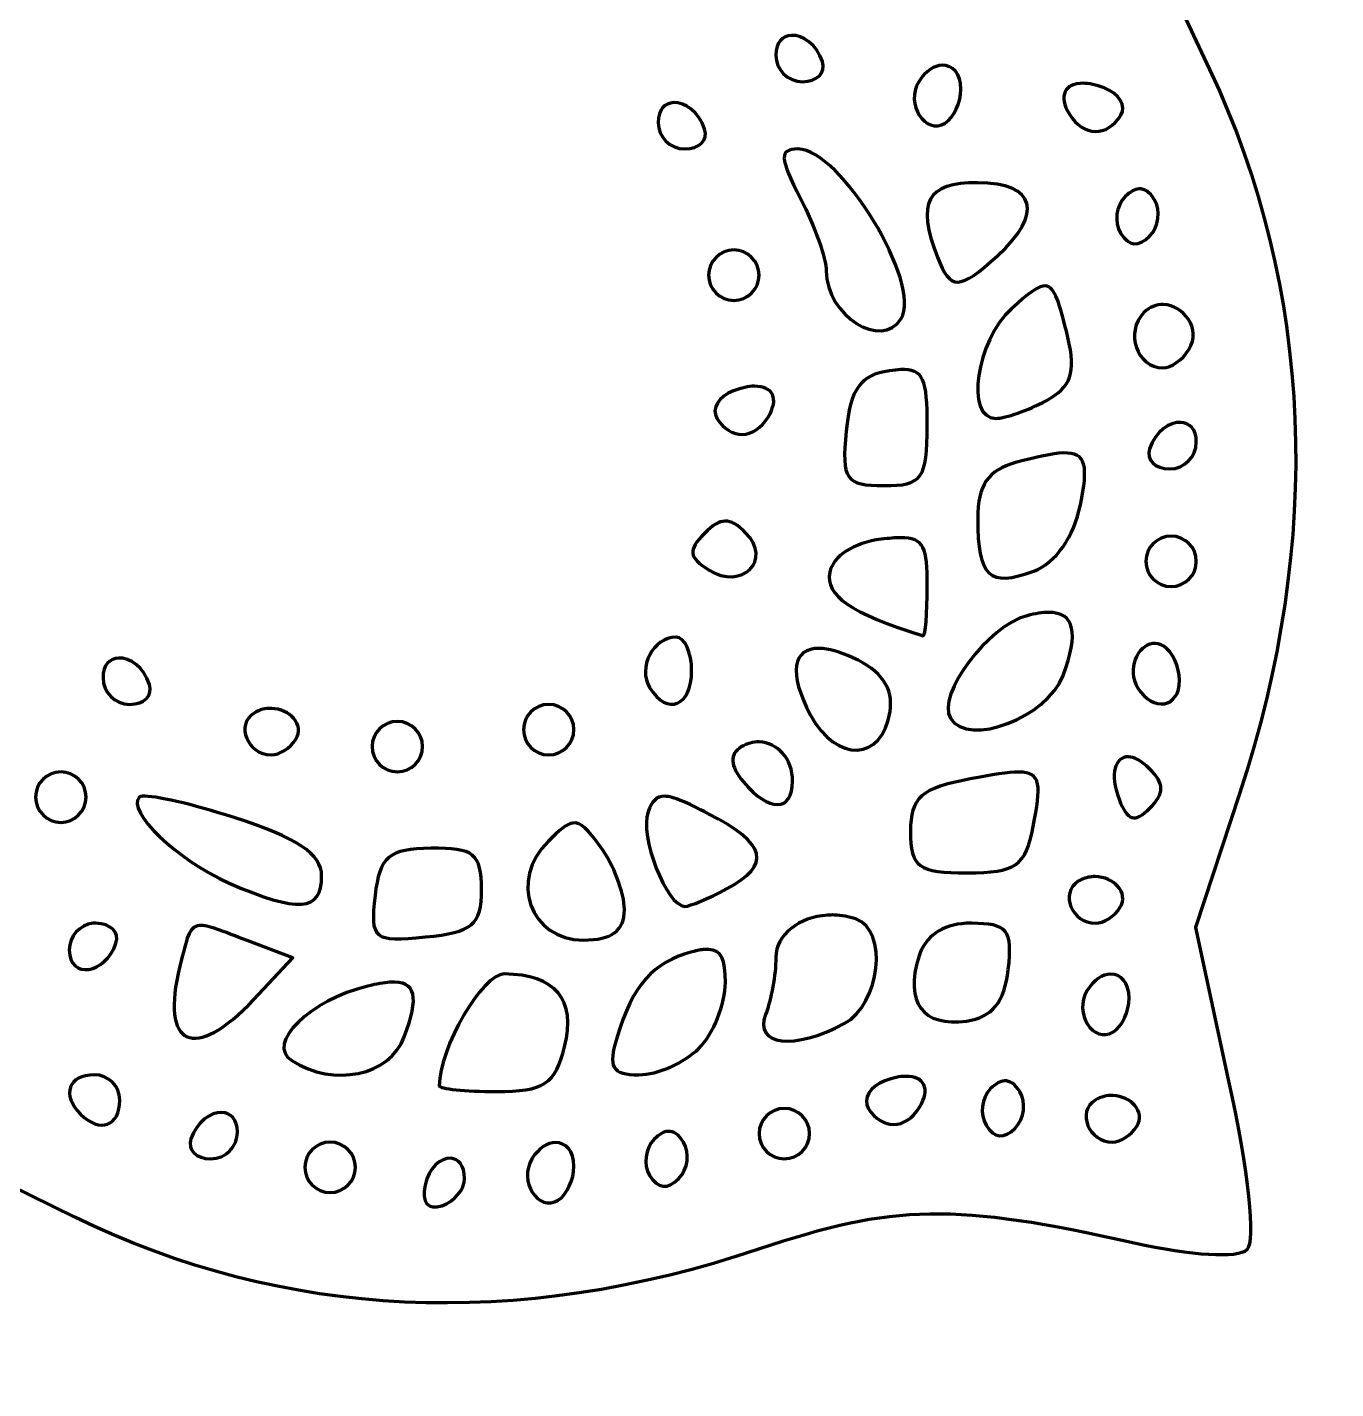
# Model space of a CAD drawing. Header units: centimetres. Extents: x -25.2 to 25.1, y -12.7 to 12.5.
# Drawn here: x 18.87 to 25.13, y -12.68 to -6.17 of the extents above; entities that cross this region are included whole.
import ezdxf

# ---------------------------------------------------------------- set-up
doc = ezdxf.new("R2010")
doc.units = ezdxf.units.CM
doc.header["$MEASUREMENT"] = 0
doc.layers.add('Layer 1', color=7, linetype='Continuous')

msp = doc.modelspace()

# ---------------------------------------------------------------- linework, layer by layer
at = {"layer": 'Layer 1', "color": 72, "lineweight": 90}
for points, knots in [([(15.97372, 12.15449), (15.01323, 12.15637), (13.79512, 11.83764), (13.165, 11.42027), (13.165, 11.42027), (13.165, 11.42027), (12.79541, 11.17553), (12.79541, 11.17553), (12.79541, 11.17553), (12.79541, 11.17553), (12.5548, 11.3781), (12.5548, 11.3781), (12.5548, 11.3781), (12.0029, 11.8425), (10.53138, 12.19604), (9.44182, 12.12637), (9.44182, 12.12637), (8.75205, 12.08227), (7.72787, 11.78745), (7.25901, 11.49798), (7.25901, 11.49798), (7.25901, 11.49798), (6.99525, 11.3351), (6.99525, 11.3351), (6.99525, 11.3351), (6.99525, 11.3351), (6.53471, 11.55256), (6.53471, 11.55256), (6.53471, 11.55256), (5.49151, 12.04654), (4.5113, 12.09186), (3.27785, 11.70221), (3.27785, 11.70221), (2.58334, 11.48282), (2.32917, 11.48005), (1.4299, 11.68237), (1.4299, 11.68237), (1.17685, 11.7393), (0.94386, 11.76022), (0.91231, 11.72867), (0.91231, 11.72867), (0.88077, 11.69713), (0.91677, 11.40903), (0.99169, 11.08871), (0.99169, 11.08871), (1.16692, 10.33949), (1.16186, 10.03309), (0.96606, 9.464), (0.96606, 9.464), (0.54953, 8.25332), (0.63291, 6.8823), (1.18021, 5.95579), (1.18021, 5.95579), (1.31665, 5.72481), (1.31479, 5.70869), (1.10414, 5.29268), (1.10414, 5.29268), (0.59396, 4.28511), (0.44234, 3.45432), (0.56009, 2.31942), (0.56009, 2.31942), (0.64808, 1.47137), (0.86025, 0.7816), (1.20501, 0.22425), (1.20501, 0.22425), (1.20501, 0.22425), (1.44231, -0.1594), (1.44231, -0.1594), (1.44231, -0.1594), (1.44231, -0.1594), (1.20584, -0.53147), (1.20584, -0.53147), (1.20584, -0.53147), (0.68324, -1.35552), (0.41308, -2.73081), (0.55844, -3.82305), (0.55844, -3.82305), (0.65767, -4.56877), (0.7609, -4.90956), (1.08265, -5.5445), (1.08265, -5.5445), (1.08265, -5.5445), (1.29928, -5.97114), (1.29928, -5.97114), (1.29928, -5.97114), (1.29928, -5.97114), (1.09836, -6.42424), (1.09836, -6.42424), (1.09836, -6.42424), (0.78966, -7.11935), (0.70163, -7.54019), (0.70893, -8.28542), (0.70893, -8.28542), (0.71381, -8.78426), (0.77115, -9.14122), (0.9206, -9.6042), (0.9206, -9.6042), (1.16006, -10.34605), (1.17318, -10.67596), (0.99336, -11.39179), (0.99336, -11.39179), (0.81706, -12.09368), (0.86728, -12.13846), (1.62753, -11.96064), (1.62753, -11.96064), (2.39756, -11.78054), (2.57565, -11.78852), (3.33823, -12.04002), (3.33823, -12.04002), (3.83925, -12.20525), (4.14299, -12.25307), (4.70662, -12.25417), (4.70662, -12.25417), (5.49235, -12.2557), (5.89935, -12.16717), (6.5678, -11.85068), (6.5678, -11.85068), (6.98206, -11.65453), (7.00885, -11.65172), (7.20776, -11.78205), (7.20776, -11.78205), (7.51543, -11.98364), (8.40173, -12.30212), (8.87712, -12.3815), (8.87712, -12.3815), (9.4754, -12.48139), (9.88142, -12.48129), (10.59608, -12.38233), (10.59608, -12.38233), (11.30936, -12.28356), (12.32215, -11.91974), (12.59368, -11.66465), (12.59368, -11.66465), (12.59368, -11.66465), (12.77558, -11.4935), (12.77558, -11.4935), (12.77558, -11.4935), (12.77558, -11.4935), (13.17824, -11.74155), (13.17824, -11.74155), (13.17824, -11.74155), (14.60991, -12.62246), (16.64542, -12.68387), (18.21111, -11.89369), (18.21111, -11.89369), (18.21111, -11.89369), (18.67909, -11.65805), (18.67909, -11.65805), (18.67909, -11.65805), (18.67909, -11.65805), (19.09829, -11.8631), (19.09829, -11.8631), (19.09829, -11.8631), (20.09898, -12.35269), (21.21311, -12.4052), (22.3692, -12.01689), (22.3692, -12.01689), (23.01494, -11.79999), (23.30757, -11.79522), (24.16589, -11.98712), (24.16589, -11.98712), (24.44205, -12.04887), (24.6622, -12.06214), (24.70498, -12.01937), (24.70498, -12.01937), (24.74777, -11.97659), (24.7123, -11.64672), (24.61816, -11.21239), (24.61816, -11.21239), (24.61816, -11.21239), (24.45941, -10.47817), (24.45941, -10.47817), (24.45941, -10.47817), (24.45941, -10.47817), (24.6686, -9.844), (24.6686, -9.844), (24.6686, -9.844), (25.07204, -8.6224), (25.02344, -7.43118), (24.52721, -6.37548), (24.52721, -6.37548), (24.52721, -6.37548), (24.36267, -6.02491), (24.36267, -6.02491), (24.36267, -6.02491), (24.36267, -6.02491), (24.61072, -5.48499), (24.61072, -5.48499), (24.61072, -5.48499), (25.02972, -4.57489), (25.13069, -4.0335), (25.08614, -2.93589), (25.08614, -2.93589), (25.0423, -1.85596), (24.86681, -1.19749), (24.44701, -0.53728), (24.44701, -0.53728), (24.44701, -0.53728), (24.2031, -0.15363), (24.2031, -0.15363), (24.2031, -0.15363), (24.2031, -0.15363), (24.40898, 0.15808), (24.40898, 0.15808), (24.40898, 0.15808), (24.87416, 0.86101), (25.10765, 1.78627), (25.10765, 2.92959), (25.10765, 2.92959), (25.10765, 3.7713), (24.971, 4.38807), (24.6099, 5.17359), (24.6099, 5.17359), (24.6099, 5.17359), (24.3602, 5.71599), (24.3602, 5.71599), (24.3602, 5.71599), (24.3602, 5.71599), (24.57021, 6.18397), (24.57021, 6.18397), (24.57021, 6.18397), (24.68578, 6.4415), (24.82239, 6.84785), (24.87365, 7.08686), (24.87365, 7.08686), (24.99887, 7.67074), (24.92401, 8.78798), (24.72234, 9.33913), (24.72234, 9.33913), (24.46235, 10.04965), (24.45378, 10.18103), (24.61981, 10.9258), (24.61981, 10.9258), (24.71278, 11.34282), (24.74753, 11.66285), (24.70497, 11.70549), (24.70497, 11.70549), (24.66232, 11.74823), (24.4419, 11.73545), (24.16588, 11.67407), (24.16588, 11.67407), (23.31295, 11.4844), (23.0717, 11.48732), (22.40309, 11.69805), (22.40309, 11.69805), (21.1744, 12.08529), (20.09649, 12.03725), (19.10407, 11.5517), (19.10407, 11.5517), (19.10407, 11.5517), (18.68984, 11.34916), (18.68984, 11.34916), (18.68984, 11.34916), (18.68984, 11.34916), (18.0937, 11.63276), (18.0937, 11.63276), (18.0937, 11.63276), (17.43541, 11.94538), (16.59145, 12.15327), (15.97373, 12.15449), (15.97373, 12.15449), (15.97373, 12.15449), (15.97372, 12.15449), (15.97372, 12.15449)], [0, 0, 0, 0, 0.0149254, 0.0149254, 0.0149254, 0.0149254, 0.0298507, 0.0298507, 0.0298507, 0.0298507, 0.0447761, 0.0447761, 0.0447761, 0.0447761, 0.0597015, 0.0597015, 0.0597015, 0.0597015, 0.0746269, 0.0746269, 0.0746269, 0.0746269, 0.0895522, 0.0895522, 0.0895522, 0.0895522, 0.1044776, 0.1044776, 0.1044776, 0.1044776, 0.119403, 0.119403, 0.119403, 0.119403, 0.1343284, 0.1343284, 0.1343284, 0.1343284, 0.1492537, 0.1492537, 0.1492537, 0.1492537, 0.1641791, 0.1641791, 0.1641791, 0.1641791, 0.1791045, 0.1791045, 0.1791045, 0.1791045, 0.1940299, 0.1940299, 0.1940299, 0.1940299, 0.2089552, 0.2089552, 0.2089552, 0.2089552, 0.2238806, 0.2238806, 0.2238806, 0.2238806, 0.238806, 0.238806, 0.238806, 0.238806, 0.2537313, 0.2537313, 0.2537313, 0.2537313, 0.2686567, 0.2686567, 0.2686567, 0.2686567, 0.2835821, 0.2835821, 0.2835821, 0.2835821, 0.2985075, 0.2985075, 0.2985075, 0.2985075, 0.3134328, 0.3134328, 0.3134328, 0.3134328, 0.3283582, 0.3283582, 0.3283582, 0.3283582, 0.3432836, 0.3432836, 0.3432836, 0.3432836, 0.358209, 0.358209, 0.358209, 0.358209, 0.3731343, 0.3731343, 0.3731343, 0.3731343, 0.3880597, 0.3880597, 0.3880597, 0.3880597, 0.4029851, 0.4029851, 0.4029851, 0.4029851, 0.4179104, 0.4179104, 0.4179104, 0.4179104, 0.4328358, 0.4328358, 0.4328358, 0.4328358, 0.4477612, 0.4477612, 0.4477612, 0.4477612, 0.4626866, 0.4626866, 0.4626866, 0.4626866, 0.4776119, 0.4776119, 0.4776119, 0.4776119, 0.4925373, 0.4925373, 0.4925373, 0.4925373, 0.5074627, 0.5074627, 0.5074627, 0.5074627, 0.5223881, 0.5223881, 0.5223881, 0.5223881, 0.5373134, 0.5373134, 0.5373134, 0.5373134, 0.5522388, 0.5522388, 0.5522388, 0.5522388, 0.5671642, 0.5671642, 0.5671642, 0.5671642, 0.5820896, 0.5820896, 0.5820896, 0.5820896, 0.5970149, 0.5970149, 0.5970149, 0.5970149, 0.6119403, 0.6119403, 0.6119403, 0.6119403, 0.6268657, 0.6268657, 0.6268657, 0.6268657, 0.641791, 0.641791, 0.641791, 0.641791, 0.6567164, 0.6567164, 0.6567164, 0.6567164, 0.6716418, 0.6716418, 0.6716418, 0.6716418, 0.6865672, 0.6865672, 0.6865672, 0.6865672, 0.7014925, 0.7014925, 0.7014925, 0.7014925, 0.7164179, 0.7164179, 0.7164179, 0.7164179, 0.7313433, 0.7313433, 0.7313433, 0.7313433, 0.7462687, 0.7462687, 0.7462687, 0.7462687, 0.761194, 0.761194, 0.761194, 0.761194, 0.7761194, 0.7761194, 0.7761194, 0.7761194, 0.7910448, 0.7910448, 0.7910448, 0.7910448, 0.8059701, 0.8059701, 0.8059701, 0.8059701, 0.8208955, 0.8208955, 0.8208955, 0.8208955, 0.8358209, 0.8358209, 0.8358209, 0.8358209, 0.8507463, 0.8507463, 0.8507463, 0.8507463, 0.8656716, 0.8656716, 0.8656716, 0.8656716, 0.880597, 0.880597, 0.880597, 0.880597, 0.8955224, 0.8955224, 0.8955224, 0.8955224, 0.9104478, 0.9104478, 0.9104478, 0.9104478, 0.9253731, 0.9253731, 0.9253731, 0.9253731, 0.9402985, 0.9402985, 0.9402985, 0.9402985, 0.9552239, 0.9552239, 0.9552239, 0.9552239, 0.9701493, 0.9701493, 0.9701493, 0.9701493, 1, 1, 1, 1]), ([(22.5263, -6.21256), (22.57962, -6.21018), (22.64715, -6.2543), (22.67513, -6.33824), (22.67513, -6.33824), (22.69265, -6.3908), (22.6493, -6.43415), (22.57922, -6.43415), (22.57922, -6.43415), (22.50913, -6.43415), (22.45189, -6.3769), (22.45189, -6.30682), (22.45189, -6.30682), (22.45189, -6.24464), (22.48483, -6.21441), (22.5263, -6.21256)], [0, 0, 0, 0, 0.2, 0.2, 0.2, 0.2, 0.4, 0.4, 0.4, 0.4, 0.6, 0.6, 0.6, 0.6, 1, 1, 1, 1]), ([(23.24811, -6.3556), (23.2965, -6.3548), (23.33741, -6.39501), (23.33741, -6.4697), (23.33741, -6.4697), (23.33741, -6.53348), (23.30337, -6.60629), (23.26217, -6.63176), (23.26217, -6.63176), (23.16649, -6.69089), (23.07005, -6.54034), (23.13567, -6.43415), (23.13567, -6.43415), (23.16805, -6.38176), (23.21048, -6.35623), (23.24812, -6.3556), (23.24812, -6.3556), (23.24812, -6.3556), (23.24811, -6.3556), (23.24811, -6.3556)], [0, 0, 0, 0, 0.1666667, 0.1666667, 0.1666667, 0.1666667, 0.3333333, 0.3333333, 0.3333333, 0.3333333, 0.5, 0.5, 0.5, 0.5, 0.6666667, 0.6666667, 0.6666667, 0.6666667, 1, 1, 1, 1]), ([(23.92115, -6.44159), (23.94971, -6.44192), (23.98433, -6.44913), (24.02285, -6.46391), (24.02285, -6.46391), (24.09396, -6.4912), (24.12977, -6.54997), (24.10223, -6.59455), (24.10223, -6.59455), (24.037, -6.7001), (23.92349, -6.69771), (23.85666, -6.58959), (23.85666, -6.58959), (23.80111, -6.4997), (23.83547, -6.44059), (23.92115, -6.44159)], [0, 0, 0, 0, 0.2, 0.2, 0.2, 0.2, 0.4, 0.4, 0.4, 0.4, 0.6, 0.6, 0.6, 0.6, 1, 1, 1, 1]), ([(21.96323, -6.53419), (22.01655, -6.53181), (22.08325, -6.57676), (22.11123, -6.66069), (22.11123, -6.66069), (22.12875, -6.71325), (22.08623, -6.75577), (22.01615, -6.75577), (22.01615, -6.75577), (21.94607, -6.75577), (21.88882, -6.69852), (21.88882, -6.62844), (21.88882, -6.62844), (21.88882, -6.56626), (21.92176, -6.53603), (21.96323, -6.53418), (21.96323, -6.53418), (21.96323, -6.53418), (21.96323, -6.53419), (21.96323, -6.53419)], [0, 0, 0, 0, 0.1666667, 0.1666667, 0.1666667, 0.1666667, 0.3333333, 0.3333333, 0.3333333, 0.3333333, 0.5, 0.5, 0.5, 0.5, 0.6666667, 0.6666667, 0.6666667, 0.6666667, 1, 1, 1, 1]), ([(22.55772, -6.75578), (22.76095, -6.75578), (23.1537, -7.40126), (23.05133, -7.56689), (23.05133, -7.56689), (22.9572, -7.7192), (22.69332, -7.55152), (22.69332, -7.33951), (22.69332, -7.33951), (22.69332, -7.27977), (22.63766, -7.12366), (22.57012, -6.99307), (22.57012, -6.99307), (22.46927, -6.79804), (22.46711, -6.75577), (22.55772, -6.75577), (22.55772, -6.75577), (22.55772, -6.75577), (22.55772, -6.75578), (22.55772, -6.75578)], [0, 0, 0, 0, 0.1666667, 0.1666667, 0.1666667, 0.1666667, 0.3333333, 0.3333333, 0.3333333, 0.3333333, 0.5, 0.5, 0.5, 0.5, 0.6666667, 0.6666667, 0.6666667, 0.6666667, 1, 1, 1, 1]), ([(23.41761, -6.91701), (23.69506, -6.91701), (23.7349, -7.06491), (23.51187, -7.26676), (23.51187, -7.26676), (23.32904, -7.43221), (23.28652, -7.43298), (23.22496, -7.27255), (23.22496, -7.27255), (23.12374, -7.00875), (23.1735, -6.91702), (23.41761, -6.91702), (23.41761, -6.91702), (23.41761, -6.91702), (23.41761, -6.91701), (23.41761, -6.91701)], [0, 0, 0, 0, 0.2, 0.2, 0.2, 0.2, 0.4, 0.4, 0.4, 0.4, 0.6, 0.6, 0.6, 0.6, 1, 1, 1, 1]), ([(24.18986, -6.94678), (24.21642, -6.94531), (24.24072, -6.96178), (24.26262, -6.99722), (24.26262, -6.99722), (24.29474, -7.04919), (24.28456, -7.12824), (24.2403, -7.17251), (24.2403, -7.17251), (24.18665, -7.22616), (24.14033, -7.22146), (24.10139, -7.15845), (24.10139, -7.15845), (24.06927, -7.10648), (24.07945, -7.02743), (24.12371, -6.98316), (24.12371, -6.98316), (24.14718, -6.95969), (24.1692, -6.94792), (24.18986, -6.94678)], [0, 0, 0, 0, 0.1666667, 0.1666667, 0.1666667, 0.1666667, 0.3333333, 0.3333333, 0.3333333, 0.3333333, 0.5, 0.5, 0.5, 0.5, 0.6666667, 0.6666667, 0.6666667, 0.6666667, 1, 1, 1, 1]), ([(22.25096, -7.23865), (22.31734, -7.23865), (22.37168, -7.29297), (22.37168, -7.35937), (22.37168, -7.35937), (22.37168, -7.42576), (22.31735, -7.48009), (22.25096, -7.48009), (22.25096, -7.48009), (22.18457, -7.48009), (22.13024, -7.42577), (22.13024, -7.35937), (22.13024, -7.35937), (22.13024, -7.29298), (22.18456, -7.23865), (22.25096, -7.23865)], [0, 0, 0, 0, 0.2, 0.2, 0.2, 0.2, 0.4, 0.4, 0.4, 0.4, 0.6, 0.6, 0.6, 0.6, 1, 1, 1, 1]), ([(23.74255, -7.41062), (23.78714, -7.41501), (23.80908, -7.49045), (23.84921, -7.65784), (23.84921, -7.65784), (23.88933, -7.82521), (23.86505, -7.8954), (23.74503, -7.95963), (23.74503, -7.95963), (23.65901, -8.00566), (23.55077, -8.04397), (23.5036, -8.04397), (23.5036, -8.04397), (23.35634, -8.04397), (23.40941, -7.67309), (23.57884, -7.51976), (23.57884, -7.51976), (23.65958, -7.44669), (23.70787, -7.4072), (23.74255, -7.41062)], [0, 0, 0, 0, 0.1666667, 0.1666667, 0.1666667, 0.1666667, 0.3333333, 0.3333333, 0.3333333, 0.3333333, 0.5, 0.5, 0.5, 0.5, 0.6666667, 0.6666667, 0.6666667, 0.6666667, 1, 1, 1, 1]), ([(24.30562, -7.49992), (24.40103, -7.50265), (24.49019, -7.61425), (24.42799, -7.71489), (24.42799, -7.71489), (24.39825, -7.76301), (24.34217, -7.80253), (24.30314, -7.80253), (24.30314, -7.80253), (24.17883, -7.80253), (24.12015, -7.63081), (24.21302, -7.53795), (24.21302, -7.53795), (24.24077, -7.5102), (24.27382, -7.49901), (24.30562, -7.49992)], [0, 0, 0, 0, 0.2, 0.2, 0.2, 0.2, 0.4, 0.4, 0.4, 0.4, 0.6, 0.6, 0.6, 0.6, 1, 1, 1, 1]), ([(23.04802, -7.81081), (23.15865, -7.80532), (23.17618, -7.85748), (23.17618, -8.07787), (23.17618, -8.07787), (23.17618, -8.33253), (23.15235, -8.3656), (22.96947, -8.3656), (22.96947, -8.3656), (22.7852, -8.3656), (22.76587, -8.33794), (22.7884, -8.10432), (22.7884, -8.10432), (22.80772, -7.90386), (22.85633, -7.8363), (22.99511, -7.81659), (22.99511, -7.81659), (23.01496, -7.81377), (23.03222, -7.81159), (23.04803, -7.8108), (23.04803, -7.8108), (23.04803, -7.8108), (23.04802, -7.81081), (23.04802, -7.81081)], [0, 0, 0, 0, 0.1428571, 0.1428571, 0.1428571, 0.1428571, 0.2857143, 0.2857143, 0.2857143, 0.2857143, 0.4285714, 0.4285714, 0.4285714, 0.4285714, 0.5714286, 0.5714286, 0.5714286, 0.5714286, 0.7142857, 0.7142857, 0.7142857, 0.7142857, 1, 1, 1, 1]), ([(22.35018, -7.89018), (22.43586, -7.88918), (22.47022, -7.9483), (22.41467, -8.03818), (22.41467, -8.03818), (22.34785, -8.14631), (22.23516, -8.14869), (22.16993, -8.04314), (22.16993, -8.04314), (22.14238, -7.99857), (22.1782, -7.93979), (22.24931, -7.9125), (22.24931, -7.9125), (22.28783, -7.89772), (22.32162, -7.89051), (22.35018, -7.89018)], [0, 0, 0, 0, 0.2, 0.2, 0.2, 0.2, 0.4, 0.4, 0.4, 0.4, 0.6, 0.6, 0.6, 0.6, 1, 1, 1, 1]), ([(24.38913, -8.06299), (24.4306, -8.06484), (24.46354, -8.09507), (24.46354, -8.15725), (24.46354, -8.15725), (24.46354, -8.22733), (24.4063, -8.28541), (24.33621, -8.28541), (24.33621, -8.28541), (24.26613, -8.28541), (24.22278, -8.24206), (24.2403, -8.1895), (24.2403, -8.1895), (24.26828, -8.10556), (24.33581, -8.06062), (24.38913, -8.063), (24.38913, -8.063), (24.38913, -8.063), (24.38913, -8.06299), (24.38913, -8.06299)], [0, 0, 0, 0, 0.1666667, 0.1666667, 0.1666667, 0.1666667, 0.3333333, 0.3333333, 0.3333333, 0.3333333, 0.5, 0.5, 0.5, 0.5, 0.6666667, 0.6666667, 0.6666667, 0.6666667, 1, 1, 1, 1]), ([(23.82689, -8.20933), (23.94066, -8.20566), (23.9462, -8.27427), (23.90875, -8.45738), (23.90875, -8.45738), (23.87713, -8.61205), (23.79049, -8.73522), (23.68551, -8.77405), (23.68551, -8.77405), (23.47243, -8.85287), (23.41762, -8.80146), (23.41762, -8.5227), (23.41762, -8.5227), (23.41762, -8.364), (23.46725, -8.29086), (23.59869, -8.25564), (23.59869, -8.25564), (23.70124, -8.22816), (23.77518, -8.21101), (23.82689, -8.20934), (23.82689, -8.20934), (23.82689, -8.20934), (23.82689, -8.20933), (23.82689, -8.20933)], [0, 0, 0, 0, 0.1428571, 0.1428571, 0.1428571, 0.1428571, 0.2857143, 0.2857143, 0.2857143, 0.2857143, 0.4285714, 0.4285714, 0.4285714, 0.4285714, 0.5714286, 0.5714286, 0.5714286, 0.5714286, 0.7142857, 0.7142857, 0.7142857, 0.7142857, 1, 1, 1, 1]), ([(22.20962, -8.5351), (22.23964, -8.53459), (22.26962, -8.55294), (22.30719, -8.5905), (22.30719, -8.5905), (22.43774, -8.72106), (22.29163, -8.86801), (22.13025, -8.76827), (22.13025, -8.76827), (22.03518, -8.70952), (22.03083, -8.67339), (22.11041, -8.59381), (22.11041, -8.59381), (22.14927, -8.55495), (22.17961, -8.53562), (22.20963, -8.53511), (22.20963, -8.53511), (22.20963, -8.53511), (22.20962, -8.5351), (22.20962, -8.5351)], [0, 0, 0, 0, 0.1666667, 0.1666667, 0.1666667, 0.1666667, 0.3333333, 0.3333333, 0.3333333, 0.3333333, 0.5, 0.5, 0.5, 0.5, 0.6666667, 0.6666667, 0.6666667, 0.6666667, 1, 1, 1, 1]), ([(23.04968, -8.61448), (23.16151, -8.61414), (23.17618, -8.66266), (23.17618, -8.84268), (23.17618, -8.84268), (23.17618, -8.97841), (23.1674, -9.08678), (23.15634, -9.08329), (23.15634, -9.08329), (22.80623, -8.97273), (22.68844, -8.89288), (22.70986, -8.77985), (22.70986, -8.77985), (22.72435, -8.70336), (22.82824, -8.63661), (22.95543, -8.62193), (22.95543, -8.62193), (22.99257, -8.61764), (23.02388, -8.61457), (23.04969, -8.61449), (23.04969, -8.61449), (23.04969, -8.61449), (23.04968, -8.61448), (23.04968, -8.61448)], [0, 0, 0, 0, 0.1428571, 0.1428571, 0.1428571, 0.1428571, 0.2857143, 0.2857143, 0.2857143, 0.2857143, 0.4285714, 0.4285714, 0.4285714, 0.4285714, 0.5714286, 0.5714286, 0.5714286, 0.5714286, 0.7142857, 0.7142857, 0.7142857, 0.7142857, 1, 1, 1, 1]), ([(24.34283, -8.60703), (24.40923, -8.60703), (24.46355, -8.66135), (24.46355, -8.72775), (24.46355, -8.72775), (24.46355, -8.79414), (24.40924, -8.84847), (24.34283, -8.84847), (24.34283, -8.84847), (24.27644, -8.84847), (24.22211, -8.79415), (24.22211, -8.72775), (24.22211, -8.72775), (24.22211, -8.66135), (24.27643, -8.60703), (24.34283, -8.60703)], [0, 0, 0, 0, 0.2, 0.2, 0.2, 0.2, 0.4, 0.4, 0.4, 0.4, 0.6, 0.6, 0.6, 0.6, 1, 1, 1, 1]), ([(23.75661, -8.97166), (23.88134, -8.97192), (23.9031, -9.07081), (23.82606, -9.27345), (23.82606, -9.27345), (23.7494, -9.47508), (23.37422, -9.6175), (23.2878, -9.47768), (23.2878, -9.47768), (23.21918, -9.36666), (23.46601, -9.03656), (23.65408, -8.98737), (23.65408, -8.98737), (23.69381, -8.97698), (23.72782, -8.9716), (23.75661, -8.97166)], [0, 0, 0, 0, 0.2, 0.2, 0.2, 0.2, 0.4, 0.4, 0.4, 0.4, 0.6, 0.6, 0.6, 0.6, 1, 1, 1, 1]), ([(21.97398, -9.0899), (22.01562, -9.0899), (22.04922, -9.16261), (22.04922, -9.25113), (22.04922, -9.25113), (22.04922, -9.42086), (21.9324, -9.46742), (21.8483, -9.33133), (21.8483, -9.33133), (21.78961, -9.23638), (21.86594, -9.0899), (21.97398, -9.0899)], [0, 0, 0, 0, 0.25, 0.25, 0.25, 0.25, 0.5, 0.5, 0.5, 0.5, 1, 1, 1, 1]), ([(22.66024, -9.14364), (22.70257, -9.14453), (22.75626, -9.15896), (22.82064, -9.18829), (22.82064, -9.18829), (22.95747, -9.25064), (23.01453, -9.33322), (22.99841, -9.44543), (22.99841, -9.44543), (22.96427, -9.683), (22.74145, -9.69333), (22.61807, -9.46279), (22.61807, -9.46279), (22.50947, -9.25986), (22.53326, -9.14098), (22.66024, -9.14364)], [0, 0, 0, 0, 0.2, 0.2, 0.2, 0.2, 0.4, 0.4, 0.4, 0.4, 0.6, 0.6, 0.6, 0.6, 1, 1, 1, 1]), ([(24.25518, -9.12049), (24.27209, -9.1185), (24.29016, -9.12263), (24.3081, -9.13372), (24.3081, -9.13372), (24.3493, -9.15919), (24.38334, -9.232), (24.38334, -9.29578), (24.38334, -9.29578), (24.38334, -9.42857), (24.25642, -9.45107), (24.18242, -9.33133), (24.18242, -9.33133), (24.1291, -9.24505), (24.18192, -9.12911), (24.25518, -9.12049)], [0, 0, 0, 0, 0.2, 0.2, 0.2, 0.2, 0.4, 0.4, 0.4, 0.4, 0.6, 0.6, 0.6, 0.6, 1, 1, 1, 1]), ([(19.30747, -9.18994), (19.36079, -9.18756), (19.42749, -9.23251), (19.45547, -9.31644), (19.45547, -9.31644), (19.47299, -9.369), (19.43047, -9.41152), (19.36039, -9.41152), (19.36039, -9.41152), (19.29031, -9.41152), (19.23306, -9.35427), (19.23306, -9.28419), (19.23306, -9.28419), (19.23306, -9.22201), (19.266, -9.19178), (19.30747, -9.18993), (19.30747, -9.18993), (19.30747, -9.18993), (19.30747, -9.18994), (19.30747, -9.18994)], [0, 0, 0, 0, 0.1666667, 0.1666667, 0.1666667, 0.1666667, 0.3333333, 0.3333333, 0.3333333, 0.3333333, 0.5, 0.5, 0.5, 0.5, 0.6666667, 0.6666667, 0.6666667, 0.6666667, 1, 1, 1, 1]), ([(20.04004, -9.43055), (20.12505, -9.43395), (20.19961, -9.50633), (20.15497, -9.57855), (20.15497, -9.57855), (20.12951, -9.61975), (20.07659, -9.65296), (20.03756, -9.65296), (20.03756, -9.65296), (19.92485, -9.65296), (19.8657, -9.50849), (19.9557, -9.45287), (19.9557, -9.45287), (19.9825, -9.43631), (20.0117, -9.42941), (20.04004, -9.43055)], [0, 0, 0, 0, 0.2, 0.2, 0.2, 0.2, 0.4, 0.4, 0.4, 0.4, 0.6, 0.6, 0.6, 0.6, 1, 1, 1, 1]), ([(21.36544, -9.41154), (21.43183, -9.41154), (21.48616, -9.46586), (21.48616, -9.53226), (21.48616, -9.53226), (21.48616, -9.59865), (21.43184, -9.65298), (21.36544, -9.65298), (21.36544, -9.65298), (21.29904, -9.65298), (21.24472, -9.59866), (21.24472, -9.53226), (21.24472, -9.53226), (21.24472, -9.46586), (21.29903, -9.41154), (21.36544, -9.41154)], [0, 0, 0, 0, 0.2, 0.2, 0.2, 0.2, 0.4, 0.4, 0.4, 0.4, 0.6, 0.6, 0.6, 0.6, 1, 1, 1, 1]), ([(20.64114, -9.49256), (20.70753, -9.49256), (20.76186, -9.54688), (20.76186, -9.61328), (20.76186, -9.61328), (20.76186, -9.67967), (20.70754, -9.734), (20.64114, -9.734), (20.64114, -9.734), (20.57474, -9.734), (20.52042, -9.67968), (20.52042, -9.61328), (20.52042, -9.61328), (20.52042, -9.54689), (20.57473, -9.49256), (20.64114, -9.49256)], [0, 0, 0, 0, 0.2, 0.2, 0.2, 0.2, 0.4, 0.4, 0.4, 0.4, 0.6, 0.6, 0.6, 0.6, 1, 1, 1, 1]), ([(22.37251, -9.59096), (22.45731, -9.59331), (22.53209, -9.67047), (22.53209, -9.77865), (22.53209, -9.77865), (22.53209, -9.92641), (22.41804, -9.92764), (22.29645, -9.78113), (22.29645, -9.78113), (22.23203, -9.70351), (22.22884, -9.65059), (22.28653, -9.61494), (22.28653, -9.61494), (22.31462, -9.59758), (22.34425, -9.59018), (22.37252, -9.59096), (22.37252, -9.59096), (22.37252, -9.59096), (22.37251, -9.59096), (22.37251, -9.59096)], [0, 0, 0, 0, 0.1666667, 0.1666667, 0.1666667, 0.1666667, 0.3333333, 0.3333333, 0.3333333, 0.3333333, 0.5, 0.5, 0.5, 0.5, 0.6666667, 0.6666667, 0.6666667, 0.6666667, 1, 1, 1, 1]), ([(24.13777, -9.66206), (24.16603, -9.66262), (24.20105, -9.68069), (24.23947, -9.71911), (24.23947, -9.71911), (24.31205, -9.79169), (24.31272, -9.83603), (24.24112, -9.90763), (24.24112, -9.90763), (24.16953, -9.97922), (24.13421, -9.96955), (24.09395, -9.86464), (24.09395, -9.86464), (24.04708, -9.74249), (24.07561, -9.66085), (24.13777, -9.66207), (24.13777, -9.66207), (24.13777, -9.66207), (24.13777, -9.66206), (24.13777, -9.66206)], [0, 0, 0, 0, 0.1666667, 0.1666667, 0.1666667, 0.1666667, 0.3333333, 0.3333333, 0.3333333, 0.3333333, 0.5, 0.5, 0.5, 0.5, 0.6666667, 0.6666667, 0.6666667, 0.6666667, 1, 1, 1, 1]), ([(19.03132, -9.734), (19.09772, -9.734), (19.15204, -9.78832), (19.15204, -9.85472), (19.15204, -9.85472), (19.15204, -9.92111), (19.09772, -9.97544), (19.03132, -9.97544), (19.03132, -9.97544), (18.96493, -9.97544), (18.9106, -9.92112), (18.9106, -9.85472), (18.9106, -9.85472), (18.9106, -9.78833), (18.96492, -9.734), (19.03132, -9.734)], [0, 0, 0, 0, 0.2, 0.2, 0.2, 0.2, 0.4, 0.4, 0.4, 0.4, 0.6, 0.6, 0.6, 0.6, 1, 1, 1, 1]), ([(23.61357, -9.73482), (23.72518, -9.7357), (23.72026, -9.8014), (23.68302, -9.99527), (23.68302, -9.99527), (23.64663, -10.18472), (23.60109, -10.21686), (23.368, -10.21686), (23.368, -10.21686), (23.13255, -10.21686), (23.09598, -10.19007), (23.09598, -10.01925), (23.09598, -10.01925), (23.09598, -9.85671), (23.14638, -9.81196), (23.38123, -9.7679), (23.38123, -9.7679), (23.48841, -9.74779), (23.56284, -9.73443), (23.61357, -9.73483), (23.61357, -9.73483), (23.61357, -9.73483), (23.61357, -9.73482), (23.61357, -9.73482)], [0, 0, 0, 0, 0.1428571, 0.1428571, 0.1428571, 0.1428571, 0.2857143, 0.2857143, 0.2857143, 0.2857143, 0.4285714, 0.4285714, 0.4285714, 0.4285714, 0.5714286, 0.5714286, 0.5714286, 0.5714286, 0.7142857, 0.7142857, 0.7142857, 0.7142857, 1, 1, 1, 1]), ([(19.4224, -9.85058), (19.4779, -9.84677), (19.65938, -9.88793), (19.86062, -9.95228), (19.86062, -9.95228), (20.16114, -10.04838), (20.27899, -10.12711), (20.27899, -10.23175), (20.27899, -10.23175), (20.27899, -10.40224), (20.16913, -10.41056), (19.83664, -10.26565), (19.83664, -10.26565), (19.59121, -10.15869), (19.34133, -9.92009), (19.40669, -9.85472), (19.40669, -9.85472), (19.40916, -9.85225), (19.41447, -9.85113), (19.4224, -9.85059), (19.4224, -9.85059), (19.4224, -9.85059), (19.4224, -9.85058), (19.4224, -9.85058)], [0, 0, 0, 0, 0.1428571, 0.1428571, 0.1428571, 0.1428571, 0.2857143, 0.2857143, 0.2857143, 0.2857143, 0.4285714, 0.4285714, 0.4285714, 0.4285714, 0.5714286, 0.5714286, 0.5714286, 0.5714286, 0.7142857, 0.7142857, 0.7142857, 0.7142857, 1, 1, 1, 1]), ([(21.92024, -9.85058), (21.96099, -9.85176), (22.02324, -9.8796), (22.1286, -9.93409), (22.1286, -9.93409), (22.41022, -10.07972), (22.43349, -10.17705), (22.21542, -10.29376), (22.21542, -10.29376), (22.1298, -10.33958), (22.04048, -10.37727), (22.01698, -10.37727), (22.01698, -10.37727), (21.92945, -10.37727), (21.79752, -10.03879), (21.84087, -9.92582), (21.84087, -9.92582), (21.86039, -9.87496), (21.8795, -9.8494), (21.92025, -9.85058), (21.92025, -9.85058), (21.92025, -9.85058), (21.92024, -9.85058), (21.92024, -9.85058)], [0, 0, 0, 0, 0.1428571, 0.1428571, 0.1428571, 0.1428571, 0.2857143, 0.2857143, 0.2857143, 0.2857143, 0.4285714, 0.4285714, 0.4285714, 0.4285714, 0.5714286, 0.5714286, 0.5714286, 0.5714286, 0.7142857, 0.7142857, 0.7142857, 0.7142857, 1, 1, 1, 1]), ([(21.48037, -9.97874), (21.51907, -9.97307), (21.55145, -10.00973), (21.61183, -10.09119), (21.61183, -10.09119), (21.67552, -10.17711), (21.72759, -10.31292), (21.72759, -10.39298), (21.72759, -10.39298), (21.72759, -10.49353), (21.66685, -10.5385), (21.53163, -10.5385), (21.53163, -10.5385), (21.27631, -10.5385), (21.17361, -10.25203), (21.36213, -10.06638), (21.36213, -10.06638), (21.41643, -10.0129), (21.45027, -9.98315), (21.48037, -9.97874)], [0, 0, 0, 0, 0.1666667, 0.1666667, 0.1666667, 0.1666667, 0.3333333, 0.3333333, 0.3333333, 0.3333333, 0.5, 0.5, 0.5, 0.5, 0.6666667, 0.6666667, 0.6666667, 0.6666667, 1, 1, 1, 1]), ([(20.80237, -10.09945), (21.00717, -10.09651), (21.0438, -10.12639), (21.0438, -10.29706), (21.0438, -10.29706), (21.0438, -10.46616), (21.00068, -10.50205), (20.77591, -10.52361), (20.77591, -10.52361), (20.52602, -10.54759), (20.51019, -10.53474), (20.53448, -10.326), (20.53448, -10.326), (20.55634, -10.13819), (20.59938, -10.10237), (20.80237, -10.09945)], [0, 0, 0, 0, 0.2, 0.2, 0.2, 0.2, 0.4, 0.4, 0.4, 0.4, 0.6, 0.6, 0.6, 0.6, 1, 1, 1, 1]), ([(23.97985, -10.23505), (24.06649, -10.23637), (24.14341, -10.3097), (24.09809, -10.38305), (24.09809, -10.38305), (24.07263, -10.42426), (24.01972, -10.45829), (23.98068, -10.45829), (23.98068, -10.45829), (23.86798, -10.45829), (23.80882, -10.313), (23.89882, -10.25737), (23.89882, -10.25737), (23.91892, -10.24495), (23.94096, -10.23799), (23.96249, -10.23587), (23.96249, -10.23587), (23.96832, -10.2353), (23.97408, -10.23495), (23.97985, -10.23504), (23.97985, -10.23504), (23.97985, -10.23504), (23.97985, -10.23505), (23.97985, -10.23505)], [0, 0, 0, 0, 0.1428571, 0.1428571, 0.1428571, 0.1428571, 0.2857143, 0.2857143, 0.2857143, 0.2857143, 0.4285714, 0.4285714, 0.4285714, 0.4285714, 0.5714286, 0.5714286, 0.5714286, 0.5714286, 0.7142857, 0.7142857, 0.7142857, 0.7142857, 1, 1, 1, 1]), ([(19.18593, -10.45829), (19.1902, -10.45785), (19.19478, -10.45829), (19.19916, -10.45829), (19.19916, -10.45829), (19.26924, -10.45829), (19.31259, -10.50081), (19.29507, -10.55337), (19.29507, -10.55337), (19.24533, -10.70259), (19.07183, -10.72773), (19.07183, -10.58562), (19.07183, -10.58562), (19.07183, -10.51992), (19.12188, -10.46485), (19.18593, -10.45829)], [0, 0, 0, 0, 0.2, 0.2, 0.2, 0.2, 0.4, 0.4, 0.4, 0.4, 0.6, 0.6, 0.6, 0.6, 1, 1, 1, 1]), ([(19.69443, -10.46904), (19.73428, -10.46567), (19.79999, -10.49403), (19.92346, -10.54097), (19.92346, -10.54097), (19.92346, -10.54097), (20.14174, -10.62365), (20.14174, -10.62365), (20.14174, -10.62365), (20.14174, -10.62365), (19.95488, -10.82209), (19.95488, -10.82209), (19.95488, -10.82209), (19.67108, -11.12417), (19.50401, -11.04897), (19.601, -10.66251), (19.601, -10.66251), (19.6344, -10.52941), (19.6432, -10.47337), (19.69443, -10.46903), (19.69443, -10.46903), (19.69443, -10.46903), (19.69443, -10.46904), (19.69443, -10.46904)], [0, 0, 0, 0, 0.1428571, 0.1428571, 0.1428571, 0.1428571, 0.2857143, 0.2857143, 0.2857143, 0.2857143, 0.4285714, 0.4285714, 0.4285714, 0.4285714, 0.5714286, 0.5714286, 0.5714286, 0.5714286, 0.7142857, 0.7142857, 0.7142857, 0.7142857, 1, 1, 1, 1]), ([(22.73218, -10.41861), (22.76595, -10.41976), (22.79996, -10.42621), (22.83388, -10.43763), (22.83388, -10.43763), (22.9914, -10.49063), (22.95288, -10.84497), (22.77931, -10.93786), (22.77931, -10.93786), (22.54003, -11.06592), (22.34579, -11.04338), (22.40311, -10.89404), (22.40311, -10.89404), (22.42998, -10.82403), (22.45189, -10.70176), (22.45189, -10.62202), (22.45189, -10.62202), (22.45189, -10.51099), (22.56533, -10.428), (22.69828, -10.41945), (22.69828, -10.41945), (22.70936, -10.41874), (22.72092, -10.41824), (22.73218, -10.41862), (22.73218, -10.41862), (22.73218, -10.41862), (22.73218, -10.41861), (22.73218, -10.41861)], [0, 0, 0, 0, 0.125, 0.125, 0.125, 0.125, 0.25, 0.25, 0.25, 0.25, 0.375, 0.375, 0.375, 0.375, 0.5, 0.5, 0.5, 0.5, 0.625, 0.625, 0.625, 0.625, 0.75, 0.75, 0.75, 0.75, 1, 1, 1, 1]), ([(23.36387, -10.45829), (23.37168, -10.45785), (23.37972, -10.45829), (23.38785, -10.45829), (23.38785, -10.45829), (23.55977, -10.45829), (23.58573, -10.48987), (23.56396, -10.67905), (23.56396, -10.67905), (23.5461, -10.83422), (23.48633, -10.90811), (23.3647, -10.92544), (23.3647, -10.92544), (23.15581, -10.95521), (23.06662, -10.83543), (23.13567, -10.61786), (23.13567, -10.61786), (23.16653, -10.52066), (23.24676, -10.46488), (23.36387, -10.45828), (23.36387, -10.45828), (23.36387, -10.45828), (23.36387, -10.45829), (23.36387, -10.45829)], [0, 0, 0, 0, 0.1428571, 0.1428571, 0.1428571, 0.1428571, 0.2857143, 0.2857143, 0.2857143, 0.2857143, 0.4285714, 0.4285714, 0.4285714, 0.4285714, 0.5714286, 0.5714286, 0.5714286, 0.5714286, 0.7142857, 0.7142857, 0.7142857, 0.7142857, 1, 1, 1, 1]), ([(22.11289, -10.58314), (22.11872, -10.58272), (22.12426, -10.58295), (22.12943, -10.58314), (22.12943, -10.58314), (22.1914, -10.58527), (22.21046, -10.63063), (22.21046, -10.74106), (22.21046, -10.74106), (22.21046, -10.84441), (22.15351, -10.98653), (22.08396, -11.05608), (22.08396, -11.05608), (22.0144, -11.12564), (21.88541, -11.18258), (21.79705, -11.18258), (21.79705, -11.18258), (21.66768, -11.18258), (21.64733, -11.14734), (21.69204, -11.00151), (21.69204, -11.00151), (21.7679, -10.75405), (21.8647, -10.64361), (22.05171, -10.59471), (22.05171, -10.59471), (22.07497, -10.58863), (22.0954, -10.58439), (22.11289, -10.58313), (22.11289, -10.58313), (22.11289, -10.58313), (22.11289, -10.58314), (22.11289, -10.58314)], [0, 0, 0, 0, 0.1111111, 0.1111111, 0.1111111, 0.1111111, 0.2222222, 0.2222222, 0.2222222, 0.2222222, 0.3333333, 0.3333333, 0.3333333, 0.3333333, 0.4444444, 0.4444444, 0.4444444, 0.4444444, 0.5555556, 0.5555556, 0.5555556, 0.5555556, 0.6666667, 0.6666667, 0.6666667, 0.6666667, 0.7777778, 0.7777778, 0.7777778, 0.7777778, 1, 1, 1, 1]), ([(20.60559, -10.74024), (20.73216, -10.73293), (20.74693, -10.80912), (20.67422, -11.00152), (20.67422, -11.00152), (20.60409, -11.18709), (20.3379, -11.24296), (20.13596, -11.11479), (20.13596, -11.11479), (20.00943, -11.03448), (20.22216, -10.82597), (20.49976, -10.75843), (20.49976, -10.75843), (20.54119, -10.74835), (20.57638, -10.74193), (20.60559, -10.74024)], [0, 0, 0, 0, 0.2, 0.2, 0.2, 0.2, 0.4, 0.4, 0.4, 0.4, 0.6, 0.6, 0.6, 0.6, 1, 1, 1, 1]), ([(21.15212, -10.70055), (21.39783, -10.70283), (21.49801, -10.82349), (21.44151, -11.04864), (21.44151, -11.04864), (21.39665, -11.22735), (21.34318, -11.26279), (21.11491, -11.26279), (21.11491, -11.26279), (20.96479, -11.26279), (20.84206, -11.25021), (20.84206, -11.23468), (20.84206, -11.23468), (20.84206, -11.05349), (21.04759, -10.69958), (21.15212, -10.70055)], [0, 0, 0, 0, 0.2, 0.2, 0.2, 0.2, 0.4, 0.4, 0.4, 0.4, 0.6, 0.6, 0.6, 0.6, 1, 1, 1, 1]), ([(24.05344, -10.70138), (24.10182, -10.70058), (24.14191, -10.74079), (24.14191, -10.81548), (24.14191, -10.81548), (24.14191, -10.87926), (24.10787, -10.95207), (24.06667, -10.97754), (24.06667, -10.97754), (23.971, -11.03667), (23.87536, -10.88612), (23.94099, -10.77993), (23.94099, -10.77993), (23.97337, -10.72754), (24.01581, -10.70201), (24.05344, -10.70138)], [0, 0, 0, 0, 0.2, 0.2, 0.2, 0.2, 0.4, 0.4, 0.4, 0.4, 0.6, 0.6, 0.6, 0.6, 1, 1, 1, 1]), ([(19.19255, -11.18259), (19.25894, -11.18259), (19.31327, -11.23691), (19.31327, -11.30331), (19.31327, -11.30331), (19.31327, -11.42898), (19.21818, -11.46288), (19.12558, -11.37028), (19.12558, -11.37028), (19.03298, -11.27768), (19.06688, -11.18259), (19.19255, -11.18259)], [0, 0, 0, 0, 0.25, 0.25, 0.25, 0.25, 0.5, 0.5, 0.5, 0.5, 1, 1, 1, 1]), ([(23.07448, -11.19003), (23.16016, -11.18903), (23.19452, -11.24815), (23.13897, -11.33803), (23.13897, -11.33803), (23.07215, -11.44616), (22.95946, -11.44771), (22.89423, -11.34216), (22.89423, -11.34216), (22.86668, -11.29758), (22.9025, -11.23881), (22.97361, -11.21152), (22.97361, -11.21152), (23.01213, -11.19674), (23.04592, -11.19036), (23.07448, -11.19002), (23.07448, -11.19002), (23.07448, -11.19002), (23.07448, -11.19003), (23.07448, -11.19003)], [0, 0, 0, 0, 0.1666667, 0.1666667, 0.1666667, 0.1666667, 0.3333333, 0.3333333, 0.3333333, 0.3333333, 0.5, 0.5, 0.5, 0.5, 0.6666667, 0.6666667, 0.6666667, 0.6666667, 1, 1, 1, 1]), ([(23.54577, -11.21153), (23.57233, -11.21006), (23.59663, -11.22735), (23.61853, -11.26279), (23.61853, -11.26279), (23.65066, -11.31476), (23.64129, -11.39299), (23.59703, -11.43725), (23.59703, -11.43725), (23.54338, -11.4909), (23.49706, -11.48702), (23.45812, -11.42402), (23.45812, -11.42402), (23.42599, -11.37205), (23.43535, -11.293), (23.47962, -11.24873), (23.47962, -11.24873), (23.50309, -11.22526), (23.52511, -11.21267), (23.54577, -11.21152), (23.54577, -11.21152), (23.54577, -11.21152), (23.54577, -11.21153), (23.54577, -11.21153)], [0, 0, 0, 0, 0.1428571, 0.1428571, 0.1428571, 0.1428571, 0.2857143, 0.2857143, 0.2857143, 0.2857143, 0.4285714, 0.4285714, 0.4285714, 0.4285714, 0.5714286, 0.5714286, 0.5714286, 0.5714286, 0.7142857, 0.7142857, 0.7142857, 0.7142857, 1, 1, 1, 1]), ([(24.06419, -11.28181), (24.1492, -11.28521), (24.22292, -11.35676), (24.17829, -11.42898), (24.17829, -11.42898), (24.15282, -11.47018), (24.10074, -11.50422), (24.06171, -11.50422), (24.06171, -11.50422), (23.949, -11.50422), (23.88985, -11.35893), (23.97985, -11.3033), (23.97985, -11.3033), (24.00665, -11.28674), (24.03585, -11.28067), (24.06419, -11.2818), (24.06419, -11.2818), (24.06419, -11.2818), (24.06419, -11.28181), (24.06419, -11.28181)], [0, 0, 0, 0, 0.1666667, 0.1666667, 0.1666667, 0.1666667, 0.3333333, 0.3333333, 0.3333333, 0.3333333, 0.5, 0.5, 0.5, 0.5, 0.6666667, 0.6666667, 0.6666667, 0.6666667, 1, 1, 1, 1]), ([(19.80191, -11.36284), (19.84338, -11.36469), (19.87632, -11.39492), (19.87632, -11.4571), (19.87632, -11.4571), (19.87632, -11.52718), (19.81908, -11.58443), (19.74899, -11.58443), (19.74899, -11.58443), (19.67891, -11.58443), (19.63639, -11.54191), (19.65391, -11.48935), (19.65391, -11.48935), (19.68189, -11.40541), (19.74859, -11.36047), (19.80191, -11.36285), (19.80191, -11.36285), (19.80191, -11.36285), (19.80191, -11.36284), (19.80191, -11.36284)], [0, 0, 0, 0, 0.1666667, 0.1666667, 0.1666667, 0.1666667, 0.3333333, 0.3333333, 0.3333333, 0.3333333, 0.5, 0.5, 0.5, 0.5, 0.6666667, 0.6666667, 0.6666667, 0.6666667, 1, 1, 1, 1]), ([(22.4924, -11.34299), (22.55878, -11.34299), (22.61312, -11.39731), (22.61312, -11.46371), (22.61312, -11.46371), (22.61312, -11.5301), (22.55879, -11.58443), (22.4924, -11.58443), (22.4924, -11.58443), (22.42601, -11.58443), (22.37168, -11.53011), (22.37168, -11.46371), (22.37168, -11.46371), (22.37168, -11.39731), (22.426, -11.34299), (22.4924, -11.34299)], [0, 0, 0, 0, 0.2, 0.2, 0.2, 0.2, 0.4, 0.4, 0.4, 0.4, 0.6, 0.6, 0.6, 0.6, 1, 1, 1, 1]), ([(21.93677, -11.45296), (21.96333, -11.45149), (21.98762, -11.46878), (22.00953, -11.50422), (22.00953, -11.50422), (22.04165, -11.55619), (22.03147, -11.63442), (21.98721, -11.67868), (21.98721, -11.67868), (21.93356, -11.73233), (21.88723, -11.72763), (21.8483, -11.66462), (21.8483, -11.66462), (21.81617, -11.61265), (21.82636, -11.53442), (21.87062, -11.49016), (21.87062, -11.49016), (21.89409, -11.46669), (21.91611, -11.4541), (21.93677, -11.45295), (21.93677, -11.45295), (21.93677, -11.45295), (21.93677, -11.45296), (21.93677, -11.45296)], [0, 0, 0, 0, 0.1428571, 0.1428571, 0.1428571, 0.1428571, 0.2857143, 0.2857143, 0.2857143, 0.2857143, 0.4285714, 0.4285714, 0.4285714, 0.4285714, 0.5714286, 0.5714286, 0.5714286, 0.5714286, 0.7142857, 0.7142857, 0.7142857, 0.7142857, 1, 1, 1, 1]), ([(20.31951, -11.50422), (20.38589, -11.50422), (20.44023, -11.55854), (20.44023, -11.62494), (20.44023, -11.62494), (20.44023, -11.69133), (20.3859, -11.74566), (20.31951, -11.74566), (20.31951, -11.74566), (20.25312, -11.74566), (20.19879, -11.69134), (20.19879, -11.62494), (20.19879, -11.62494), (20.19879, -11.55854), (20.25311, -11.50422), (20.31951, -11.50422)], [0, 0, 0, 0, 0.2, 0.2, 0.2, 0.2, 0.4, 0.4, 0.4, 0.4, 0.6, 0.6, 0.6, 0.6, 1, 1, 1, 1]), ([(21.39768, -11.50671), (21.44606, -11.50591), (21.48615, -11.54529), (21.48615, -11.61998), (21.48615, -11.61998), (21.48615, -11.68376), (21.45211, -11.75657), (21.41091, -11.78204), (21.41091, -11.78204), (21.31524, -11.84117), (21.2196, -11.69062), (21.28523, -11.58443), (21.28523, -11.58443), (21.31761, -11.53204), (21.36005, -11.50733), (21.39768, -11.50671)], [0, 0, 0, 0, 0.2, 0.2, 0.2, 0.2, 0.4, 0.4, 0.4, 0.4, 0.6, 0.6, 0.6, 0.6, 1, 1, 1, 1]), ([(20.89663, -11.58195), (20.93316, -11.58375), (20.96278, -11.61501), (20.96278, -11.67869), (20.96278, -11.67869), (20.96278, -11.73033), (20.91403, -11.78865), (20.85447, -11.8085), (20.85447, -11.8085), (20.78679, -11.83107), (20.75688, -11.79402), (20.77427, -11.71011), (20.77427, -11.71011), (20.79184, -11.62527), (20.84967, -11.57964), (20.89664, -11.58195), (20.89664, -11.58195), (20.89664, -11.58195), (20.89663, -11.58195), (20.89663, -11.58195)], [0, 0, 0, 0, 0.1666667, 0.1666667, 0.1666667, 0.1666667, 0.3333333, 0.3333333, 0.3333333, 0.3333333, 0.5, 0.5, 0.5, 0.5, 0.6666667, 0.6666667, 0.6666667, 0.6666667, 1, 1, 1, 1])]:
    msp.add_open_spline(points, degree=3, knots=knots, dxfattribs=at)

doc.saveas('drawing.dxf')
